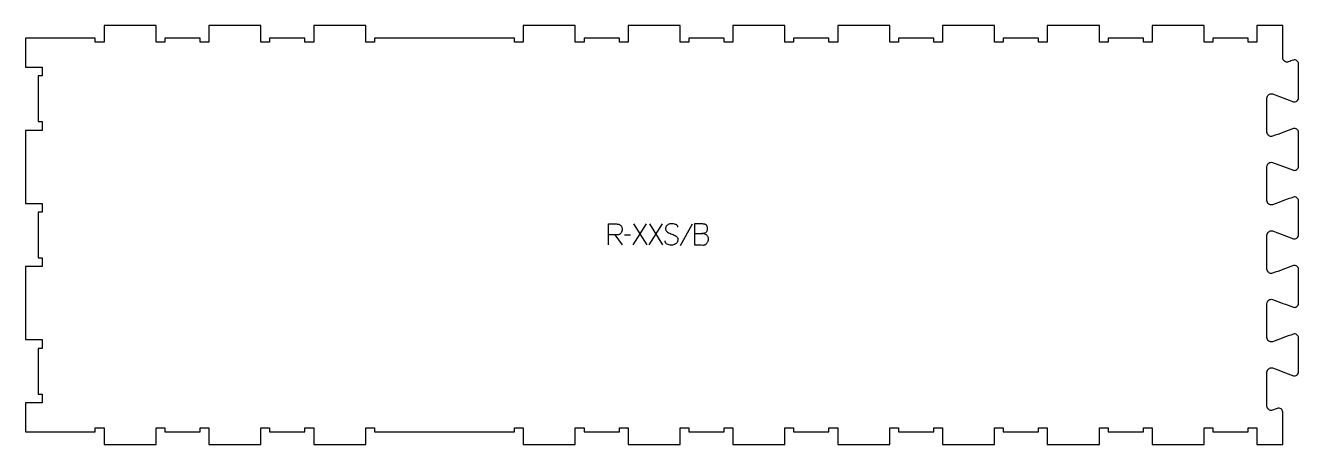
# Model space of a CAD drawing. Extents: x 0 to 1822, y 0 to 600.
import ezdxf

# ---------------------------------------------------------------- set-up
doc = ezdxf.new("R2010")
doc.units = 0
doc.layers.add('1_ANYTOOL_1MMDEEP_LABELS_S', color=2, linetype='CONTINUOUS')
doc.layers.add('4_ANYTOOL_CUTTHROUGH_OUTSI', color=5, linetype='CONTINUOUS')

msp = doc.modelspace()

# ---------------------------------------------------------------- linework, layer by layer
at = {"layer": '1_ANYTOOL_1MMDEEP_LABELS_S'}
for p, q in [((888.396389, 315.507618), (869.496389, 285.507618)), ((889.639247, 285.507618), (870.696389, 315.507618)), ((911.110675, 315.507618), (892.210675, 285.507618)), ((912.353532, 285.507618), (893.410675, 315.507618)), ((954.053532, 315.036189), (936.867818, 284.264761)), ((843.610675, 299.950475), (854.067818, 285.464761)), ((866.067818, 299.393332), (857.282104, 299.307618))]:
    msp.add_line(p, q, dxfattribs=at)
for points in [[(834.610675, 285.507618), (834.610675, 315.507618), (845.967818, 315.507618, -0.030274), (847.733631, 315.400602, -0.049), (849.455318, 315.017439, -0.050774), (850.787841, 314.424983, -0.06445), (851.946389, 313.546904, -0.0646), (852.836301, 312.410873, -0.052254), (853.441032, 311.096011, -0.050381), (853.830168, 309.403462, -0.031337), (853.939247, 307.664761, -0.040022), (853.829086, 306.290704, -0.042626), (853.494604, 304.954046, -0.04247), (852.925919, 303.664327, -0.036572), (852.160675, 302.479046, -0.051097), (851.218897, 301.465091, -0.061981), (850.076747, 300.689761, -0.061813), (848.767744, 300.213261, -0.049309), (847.382104, 300.036189, -0.003273), (846.514453, 299.998498, -0.003121), (845.646389, 299.971904, -0.003882), (844.628608, 299.954984, -0.002215), (843.610675, 299.950475), (834.653532, 299.950475)], [(933.739247, 310.921904, 0.071867), (933.546133, 312.25851, 0.100684), (932.919604, 313.439761, 0.047558), (932.44505, 313.916211, 0.038563), (931.89505, 314.304939, 0.037928), (931.197862, 314.652407, 0.026634), (930.460675, 314.907618, 0.028461), (927.437342, 315.593601, 0.041577), (924.353532, 315.850475, 0.036938), (922.851172, 315.739335, 0.041531), (921.385675, 315.395118, 0.041583), (920.008298, 314.817909, 0.038125), (918.739247, 314.029046, 0.057611), (917.669094, 313.037142, 0.065808), (916.874961, 311.816546, 0.06469), (916.397465, 310.356992, 0.046778), (916.253532, 308.821904, 0.052235), (916.415888, 307.272061, 0.075448), (916.960675, 305.821904, 0.076671), (917.876767, 304.648851, 0.061023), (919.082104, 303.764761, 0.021951), (922.110958, 302.237415, 0.018213), (925.253532, 300.957618, -0.02405), (928.355017, 299.652156, -0.02981), (931.296389, 298.021904, -0.068439), (932.437691, 297.055973, -0.079282), (933.246389, 295.804046, -0.076308), (933.671389, 294.225364, -0.047772), (933.696389, 292.579046, -0.046243), (933.403155, 290.898087, -0.06359), (932.753532, 289.327261, -0.064671), (931.780708, 288.043072, -0.057073), (930.524961, 287.029046, -0.067522), (927.556652, 285.666136, -0.070793), (924.332104, 285.164761, -0.064027), (921.193089, 285.527276, -0.070447), (918.267818, 286.707618, -0.054374), (917.109401, 287.557251, -0.074742), (916.210675, 288.668332, -0.075199), (915.687668, 289.97471, -0.057737), (915.524961, 291.379046)], [(957.482104, 301.836189), (968.024961, 301.964761, 0.046847), (970.973663, 302.441209, 0.060102), (973.746389, 303.529046, 0.086388), (974.853092, 304.399173, 0.076384), (975.626747, 305.580832, 0.070405), (976.124216, 307.268582, 0.036531), (976.253532, 309.036189, 0.031885), (976.161912, 310.471447, 0.051083), (975.835675, 311.867439, 0.053001), (975.327388, 312.953998, 0.064647), (974.582104, 313.889761, 0.064346), (973.608813, 314.615325, 0.050037), (972.492818, 315.103154, 0.048317), (971.048262, 315.419436, 0.029756), (969.567818, 315.507618), (957.482104, 315.507618)], [(957.482104, 315.507618), (957.482104, 285.507618), (967.167818, 285.507618), (969.696389, 285.421904, 0.048381), (971.375283, 285.525819, 0.066146), (972.980318, 286.005832, 0.067079), (974.344081, 286.854503, 0.057042), (975.460675, 288.014761, 0.037099), (976.355347, 289.386002, 0.042913), (977.019604, 290.880832, 0.043052), (977.410764, 292.43648, 0.040094), (977.539247, 294.036189, 0.045096), (977.376875, 295.832806, 0.070597), (976.810675, 297.534404, 0.073303), (975.884697, 298.863442, 0.067093), (974.624961, 299.886189, 0.063103), (971.450451, 301.311135, 0.053716), (968.024961, 301.964761)]]:
    msp.add_lwpolyline(points, format="xyb", dxfattribs=at)
at = {"layer": '4_ANYTOOL_CUTTHROUGH_OUTSI'}
msp.add_lwpolyline([(1349.750001, 599.5), (1312.500001, 599.5), (1312.500001, 575.75, -0.414214), (1312.250001, 575.5), (1300.250001, 575.5, -0.414214), (1300.000001, 575.75), (1300.000001, 581.5), (1249.500001, 581.5), (1249.500001, 575.75, -0.414214), (1249.250001, 575.5), (1237.250001, 575.5, -0.414214), (1237.000001, 575.75), (1237.000001, 599.5), (1162.500001, 599.5), (1162.500001, 575.75, -0.414214), (1162.250001, 575.5), (1150.250001, 575.5, -0.414214), (1150.000001, 575.75), (1150.000001, 581.5), (1099.500001, 581.5), (1099.500001, 575.75, -0.414214), (1099.250001, 575.5), (1087.250001, 575.5, -0.414214), (1087.000001, 575.75), (1087.000001, 599.5), (1012.500001, 599.5), (1012.500001, 575.75, -0.414214), (1012.250001, 575.5), (1000.250001, 575.5, -0.414214), (1000.000001, 575.75), (1000.000001, 581.5), (949.500001, 581.5), (949.500001, 575.75, -0.414214), (949.250001, 575.5), (937.250001, 575.5, -0.414214), (937.000001, 575.75), (937.000001, 599.5), (862.500001, 599.5), (862.500001, 575.75, -0.414214), (862.250001, 575.5), (850.250001, 575.5, -0.414214), (850.000001, 575.75), (850.000001, 581.5), (799.500001, 581.5), (799.500001, 575.75, -0.414214), (799.250001, 575.5), (787.250001, 575.5, -0.414214), (787.000001, 575.75), (787.000001, 599.5), (712.500001, 599.5), (712.500001, 575.75, -0.414214), (712.250001, 575.5), (700.250001, 575.5, -0.414214), (700.000001, 575.75), (700.000001, 581.5), (499.500001, 581.5), (499.500001, 575.75, -0.414214), (499.250001, 575.5), (487.250001, 575.5, -0.414214), (487.000001, 575.75), (487.000001, 599.5), (412.500001, 599.5), (412.500001, 575.75, -0.414214), (412.250001, 575.5), (400.250001, 575.5, -0.414214), (400.000001, 575.75), (400.000001, 581.5), (349.500001, 581.5), (349.500001, 575.75, -0.414214), (349.250001, 575.5), (337.250001, 575.5, -0.414214), (337.000001, 575.75), (337.000001, 599.5), (262.500001, 599.5), (262.500001, 575.75, -0.414214), (262.250001, 575.5), (250.250001, 575.5, -0.414214), (250.000001, 575.75), (250.000001, 581.5), (199.500001, 581.5), (199.500001, 575.75, -0.414214), (199.250001, 575.5), (187.250001, 575.5, -0.414214), (187.000001, 575.75), (187.000001, 599.5), (112.500001, 599.5), (112.500001, 575.75, -0.414214), (112.250001, 575.5), (100.250001, 575.5, -0.414214), (100.000001, 575.75), (100.000001, 581.5), (0, 581.5), (0, 539.9), (23.75, 539.9, -0.414214), (24, 539.65), (24, 527.65, -0.414214), (23.75, 527.4), (18, 527.4), (18, 461.9), (23.75, 461.9, -0.414214), (24, 461.65), (24, 449.65, -0.414214), (23.75, 449.4), (0, 449.4), (0, 345), (23.75, 345, -0.414214), (24, 344.75), (24, 332.75, -0.414214), (23.75, 332.5), (18, 332.5), (18, 267), (23.75, 267, -0.414214), (24, 266.75), (24, 254.75, -0.414214), (23.75, 254.5), (0, 254.5), (0, 150.1), (23.75, 150.1, -0.414214), (24, 149.85), (24, 137.85, -0.414214), (23.75, 137.6), (18, 137.6), (18, 72.1), (23.75, 72.1, -0.414214), (24, 71.85), (24, 59.85, -0.414214), (23.75, 59.6), (0, 59.6), (0, 18), (100.000001, 18), (100.000001, 23.75, -0.414214), (100.250001, 24), (112.250001, 24, -0.414214), (112.500001, 23.75), (112.500001, 0), (187.000001, 0), (187.000001, 23.75, -0.414214), (187.250001, 24), (199.250001, 24, -0.414214), (199.500001, 23.75), (199.500001, 18), (250.000001, 18), (250.000001, 23.75, -0.414214), (250.250001, 24), (262.250001, 24, -0.414214), (262.500001, 23.75), (262.500001, 0), (337.000001, 0), (337.000001, 23.75, -0.414214), (337.250001, 24), (349.250001, 24, -0.414214), (349.500001, 23.75), (349.500001, 18), (400.000001, 18), (400.000001, 23.75, -0.414214), (400.250001, 24), (412.250001, 24, -0.414214), (412.500001, 23.75), (412.500001, 0), (487.000001, 0), (487.000001, 23.75, -0.414214), (487.250001, 24), (499.250001, 24, -0.414214), (499.500001, 23.75), (499.500001, 18), (700.000001, 18), (700.000001, 23.75, -0.414214), (700.250001, 24), (712.250001, 24, -0.414214), (712.500001, 23.75), (712.500001, 0), (787.000001, 0), (787.000001, 23.75, -0.414214), (787.250001, 24), (799.250001, 24, -0.414214), (799.500001, 23.75), (799.500001, 18), (850.000001, 18), (850.000001, 23.75, -0.414214), (850.250001, 24), (862.250001, 24, -0.414214), (862.500001, 23.75), (862.500001, 0), (937.000001, 0), (937.000001, 23.75, -0.414214), (937.250001, 24), (949.250001, 24, -0.414214), (949.500001, 23.75), (949.500001, 18), (1000.000001, 18), (1000.000001, 23.75, -0.414214), (1000.250001, 24), (1012.250001, 24, -0.414214), (1012.500001, 23.75), (1012.500001, 0), (1087.000001, 0), (1087.000001, 23.75, -0.414214), (1087.250001, 24), (1099.250001, 24, -0.414214), (1099.500001, 23.75), (1099.500001, 18), (1150.000001, 18), (1150.000001, 23.75, -0.414214), (1150.250001, 24), (1162.250001, 24, -0.414214), (1162.500001, 23.75), (1162.500001, 0), (1237.000001, 0), (1237.000001, 23.75, -0.414214), (1237.250001, 24), (1249.250001, 24, -0.414214), (1249.500001, 23.75), (1249.500001, 18), (1300.000001, 18), (1300.000001, 23.75, -0.414214), (1300.250001, 24), (1312.250001, 24, -0.414214), (1312.500001, 23.75), (1312.500001, 0), (1387.000001, 0), (1387.000001, 23.75, -0.414214), (1387.250001, 24), (1399.250001, 24, -0.414214), (1399.500001, 23.75), (1399.500001, 18), (1450.000001, 18), (1450.000001, 23.75, -0.414214), (1450.250001, 24), (1462.250001, 24, -0.414214), (1462.500001, 23.75), (1462.500001, 0), (1537.000001, 0), (1537.000001, 23.75, -0.414214), (1537.250001, 24), (1549.250001, 24, -0.414214), (1549.500001, 23.75), (1549.500001, 18), (1600.000001, 18), (1600.000001, 23.75, -0.414214), (1600.250001, 24), (1612.250001, 24, -0.414214), (1612.500001, 23.75), (1612.500001, 0), (1687.000001, 0), (1687.000001, 23.75, -0.414214), (1687.250001, 24), (1699.250001, 24, -0.414214), (1699.500001, 23.75), (1699.500001, 18), (1750.000001, 18), (1750.000001, 23.75, -0.414214), (1750.250001, 24), (1762.250001, 24, -0.414214), (1762.500001, 23.75), (1762.500001, 0), (1799.499995, 0), (1799.498959, 46.137059, 0.245332), (1797.035651, 50.854997, 0.245332), (1791.756417, 51.530655), (1784.947441, 49.015294, -0.015604), (1784.932646, 49.010347, -0.237079), (1779.405906, 49.98243, -0.237079), (1776.886722, 54.996762), (1776.887177, 103.502847, -0.237079), (1779.406362, 108.517176, -0.237077), (1784.932955, 109.489261, -0.015611), (1784.947757, 109.484312, 0.000004), (1814.72343, 98.484329, 0.236337), (1819.793159, 99.383351, 0.237079), (1822.110809, 103.996536), (1822.111265, 152.502621, 0.237079), (1819.793615, 157.115804, 0.237104), (1814.709099, 158.009892, -0.000004), (1784.947897, 147.015294, -0.015604), (1784.933102, 147.010347, -0.237079), (1779.406362, 147.98243, -0.237079), (1776.887177, 152.996762), (1776.887633, 201.502847, -0.237079), (1779.406817, 206.517176, -0.237077), (1784.933411, 207.489261, -0.015611), (1784.948212, 207.484312, 0.000004), (1814.723886, 196.484329, 0.236337), (1819.793615, 197.383351, 0.237079), (1822.111265, 201.996536), (1822.111721, 250.502621, 0.237079), (1819.794071, 255.115804, 0.237104), (1814.709554, 256.009892, -0.000004), (1784.948353, 245.015294, -0.015604), (1784.933557, 245.010347, -0.237079), (1779.406817, 245.98243, -0.237079), (1776.887633, 250.996762), (1776.888089, 299.502847, -0.237079), (1779.407273, 304.517176, -0.237077), (1784.933867, 305.489261, -0.015611), (1784.948668, 305.484312), (1814.724342, 294.484329, 0.236337), (1819.794071, 295.38335, 0.237079), (1822.111721, 299.996536), (1822.112176, 348.502621, 0.237079), (1819.794527, 353.115804, 0.237104), (1814.71001, 354.009892, -0.000004), (1784.948809, 343.015294, -0.015604), (1784.934013, 343.010347, -0.237079), (1779.407273, 343.98243, -0.237079), (1776.888089, 348.996762), (1776.888545, 397.502847, -0.237079), (1779.407729, 402.517176, -0.237077), (1784.934323, 403.489261, -0.015611), (1784.949124, 403.484312), (1814.724798, 392.484329, 0.236337), (1819.794527, 393.38335, 0.237079), (1822.112176, 397.996536), (1822.112632, 446.502621, 0.237079), (1819.794983, 451.115804, 0.237104), (1814.710466, 452.009892, -0.000004), (1784.949264, 441.015294, -0.015604), (1784.934469, 441.010347, -0.237079), (1779.407729, 441.98243, -0.237079), (1776.888545, 446.996762), (1776.889001, 495.502847, -0.237079), (1779.408185, 500.517176, -0.237077), (1784.934778, 501.489261, -0.015611), (1784.94958, 501.484312), (1814.725253, 490.484329, 0.236337), (1819.794983, 491.38335, 0.237079), (1822.112632, 495.996536), (1822.113088, 544.502621, 0.237079), (1819.795438, 549.115804, 0.237104), (1814.710922, 550.009892, -0.000017), (1807.916687, 547.499717, -0.245332), (1802.178381, 548.234134, -0.245332), (1799.500881, 553.362343), (1799.500005, 599.5), (1762.500001, 599.5), (1762.500001, 575.75, -0.414214), (1762.250001, 575.5), (1750.250001, 575.5, -0.414214), (1750.000001, 575.75), (1750.000001, 581.5), (1699.500001, 581.5), (1699.500001, 575.75, -0.414214), (1699.250001, 575.5), (1687.250001, 575.5, -0.414214), (1687.000001, 575.75), (1687.000001, 599.5), (1612.500001, 599.5), (1612.500001, 575.75, -0.414214), (1612.250001, 575.5), (1600.250001, 575.5, -0.414214), (1600.000001, 575.75), (1600.000001, 581.5), (1549.500001, 581.5), (1549.500001, 575.75, -0.414214), (1549.250001, 575.5), (1537.250001, 575.5, -0.414214), (1537.000001, 575.75), (1537.000001, 599.5), (1462.500001, 599.5), (1462.500001, 575.75, -0.414214), (1462.250001, 575.5), (1450.250001, 575.5, -0.414214), (1450.000001, 575.75), (1450.000001, 581.5), (1399.500001, 581.5), (1399.500001, 575.75, -0.414214), (1399.250001, 575.5), (1387.250001, 575.5, -0.414214), (1387.000001, 575.75), (1387.000001, 599.5)], format="xyb", close=True, dxfattribs=at)

doc.saveas('drawing.dxf')
